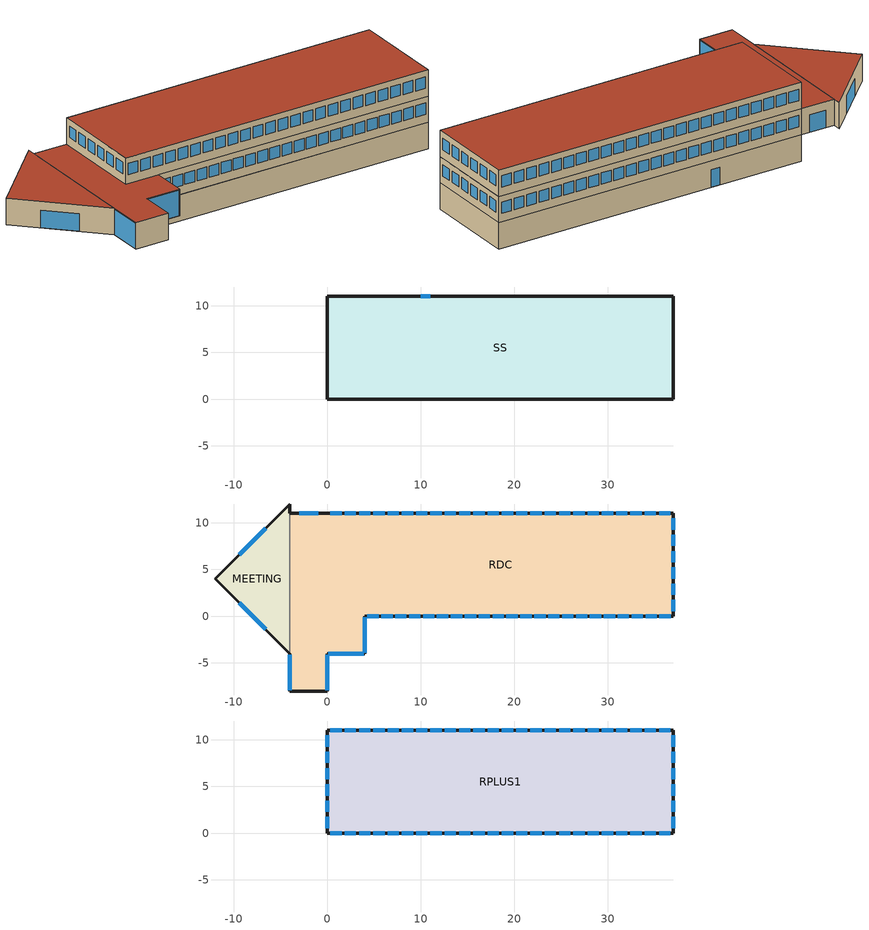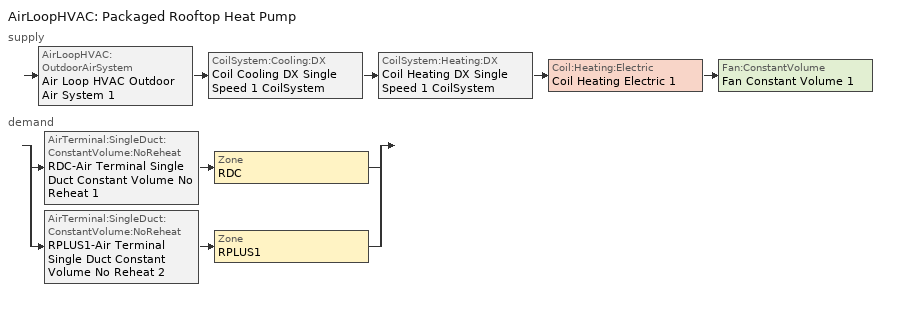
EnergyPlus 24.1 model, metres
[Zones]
SS
 floor ground (Generic Ground Slab): 37,11 37,0 0,0 0,11 z-3
 wall outside (wall_parpaing): 37,11 0,11 z-3:0
 wall ground (wall_parpaing): 0,11 0,0 37,0 37,11 z-3:0
 window (paroi murale simple vitrage): 11,11 10,11 z-3:-1
MEETING
 floor ground (Generic Ground Slab): -4,12 -4,-4 -12,4 z0
 wall outside (Wall_osb): -4,11 -4,12 -12,4 -4,-4 z0:3
 wall to RDC (Wall_osb): -4,-4 -4,11 z0:3
 window (paroi murale simple vitrage): -6.59,9.41 -9.41,6.59 / -9.41,1.41 -6.59,-1.41 z0:2
 roof outside (Generic Roof): -4,-4 -4,12 -12,4 z3
RDC
 floor to SS (Floor_Internal): 37,11 37,0 0,0 0,11 z0
 floor ground (Generic Ground Slab): 0,11 0,0 4,0 4,-4 0,-4 0,-8 -4,-8 -4,11 z0
 wall outside (Wall_osb): -4,-4 -4,-8 0,-8 0,-4 4,-4 4,0 37,0 37,11 0,11 -4,11 z0:3
 window (Fenetre_PVC_Double): 37,9.26 37,10.46 / 37,7.51 37,8.71 / 37,5.77 37,6.97 / 37,4.03 37,5.23 / 37,2.29 37,3.49 / 37,0.54 37,1.74 / 1.53,11 0.33,11 / 3.06,11 1.86,11 / 16.81,11 15.61,11 / 18.34,11 17.14,11 / 19.86,11 18.66,11 / 21.39,11 20.19,11 / 22.92,11 21.72,11 / 24.45,11 23.25,11 / 25.98,11 24.78,11 / 27.5,11 26.3,11 / 29.03,11 27.83,11 / 30.56,11 29.36,11 / 4.58,11 3.38,11 / 32.09,11 30.89,11 / 33.62,11 32.42,11 / 35.14,11 33.94,11 / 36.67,11 35.47,11 / 6.11,11 4.91,11 / 7.64,11 6.44,11 / 9.17,11 7.97,11 / 10.7,11 9.5,11 / 12.22,11 11.02,11 / 13.75,11 12.55,11 / 15.28,11 14.08,11 / 35.51,0 36.71,0 / 34.03,0 35.23,0 / 20.64,0 21.84,0 / 19.16,0 20.36,0 / 17.67,0 18.87,0 / 16.18,0 17.38,0 / 14.7,0 15.9,0 / 13.21,0 14.41,0 / 11.72,0 12.92,0 / 10.23,0 11.44,0 / 8.75,0 9.95,0 / 7.26,0 8.46,0 / 32.54,0 33.74,0 / 5.77,0 6.97,0 / 4.29,0 5.49,0 / 31.05,0 32.25,0 / 29.57,0 30.77,0 / 28.08,0 29.28,0 / 26.59,0 27.79,0 / 25.1,0 26.3,0 / 23.62,0 24.82,0 / 22.13,0 23.33,0 z1:2.3
 window (paroi murale simple vitrage): -1,11 -3,11 z0:2; -4,-4.1 -4,-7.9 / 0,-7.9 0,-4.1 / 0.1,-4 3.9,-4 / 4,-3.9 4,-0.1 z0:2.9
 roof outside (Generic Roof): 0,-8 0,-4 4,-4 4,0 0,0 0,11 -4,11 -4,-8 z3
RPLUS1
 floor to RDC (Floor_Internal): 37,11 37,0 0,0 0,11 z3
 wall outside (Wall_osb): 0,0 37,0 37,11 0,11 0,0 z3:6
 window (Fenetre_PVC_Double): 35.47,0 36.67,0 / 33.94,0 35.14,0 / 20.19,0 21.39,0 / 18.66,0 19.86,0 / 17.14,0 18.34,0 / 15.61,0 16.81,0 / 14.08,0 15.28,0 / 12.55,0 13.75,0 / 11.02,0 12.22,0 / 9.5,0 10.7,0 / 7.97,0 9.17,0 / 6.44,0 7.64,0 / 32.42,0 33.62,0 / 4.91,0 6.11,0 / 3.38,0 4.58,0 / 1.86,0 3.06,0 / 0.33,0 1.53,0 / 30.89,0 32.09,0 / 29.36,0 30.56,0 / 27.83,0 29.03,0 / 26.3,0 27.5,0 / 24.78,0 25.98,0 / 23.25,0 24.45,0 / 21.72,0 22.92,0 / 1.53,11 0.33,11 / 3.06,11 1.86,11 / 16.81,11 15.61,11 / 18.34,11 17.14,11 / 19.86,11 18.66,11 / 21.39,11 20.19,11 / 22.92,11 21.72,11 / 24.45,11 23.25,11 / 25.98,11 24.78,11 / 27.5,11 26.3,11 / 29.03,11 27.83,11 / 30.56,11 29.36,11 / 4.58,11 3.38,11 / 32.09,11 30.89,11 / 33.62,11 32.42,11 / 35.14,11 33.94,11 / 36.67,11 35.47,11 / 6.11,11 4.91,11 / 7.64,11 6.44,11 / 9.17,11 7.97,11 / 10.7,11 9.5,11 / 12.22,11 11.02,11 / 13.75,11 12.55,11 / 15.28,11 14.08,11 / 0,1.74 0,0.54 / 0,3.49 0,2.29 / 0,5.23 0,4.03 / 0,6.97 0,5.77 / 0,8.71 0,7.51 / 0,10.46 0,9.26 / 37,9.26 37,10.46 / 37,7.51 37,8.71 / 37,5.77 37,6.97 / 37,4.03 37,5.23 / 37,2.29 37,3.49 / 37,0.54 37,1.74 z4:5.3
 roof outside (Generic Roof): 37,0 37,11 0,11 0,0 z6
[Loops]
AirLoopHVAC 'Packaged Rooftop Heat Pump'
 supply: AirLoopHVAC:OutdoorAirSystem 'Air Loop HVAC Outdoor Air System 1' > CoilSystem:Cooling:DX 'Coil Cooling DX Single Speed 1 CoilSystem' > CoilSystem:Heating:DX 'Coil Heating DX Single Speed 1 CoilSystem' > Coil:Heating:Electric 'Coil Heating Electric 1' > Fan:ConstantVolume 'Fan Constant Volume 1'
 demand: split
  | AirTerminal:SingleDuct:ConstantVolume:NoReheat 'RDC-Air Terminal Single Duct Constant Volume No Reheat 1' > Zone 'RDC'
  | AirTerminal:SingleDuct:ConstantVolume:NoReheat 'RPLUS1-Air Terminal Single Duct Constant Volume No Reheat 2' > Zone 'RPLUS1'
[Building]
Building 1
[Site:Location]
Clermont-Ferrand.Auvergne.AP: Latitude {deg}=45.7869; Longitude {deg}=3.1495; Time Zone {hr}=1; Elevation {m}=326
[SizingPeriod:DesignDay]
Sizing Period Design Day 1: Month=1; Day of Month=1; Day Type=WinterDesignDay; Maximum Dry-Bulb Temperature {C}=-5; Daily Dry-Bulb Temperature Range {deltaC}=0; Dry-Bulb Temperature Range Modifier Type=DefaultMultipliers; Humidity Condition Type=WetBulb; Wetbulb or DewPoint at Maximum Dry-Bulb {C}=23; Barometric Pressure {Pa}=31000; Wind Speed {m/s}=0; Wind Direction {deg}=0; Rain Indicator=No; Snow Indicator=No; Daylight Saving Time Indicator=No; Solar Model Indicator=ASHRAEClearSky; Sky Clearness=0; Begin Environment Reset Mode=FullResetAtBeginEnvironment
[Material] Thermal Absorptance=0.9
Name | Roughness | Thickness {m} | Conductivity {W/m-K} | Density {kg/m3} | Specific Heat {J/kg-K} | Solar Absorptance | Visible Absorptance
AirCavity_5cm | MediumRough | 0.05 | 0.025 | 1.2 | 1005 | 0.7 | 0.7
AmianteCiment_20mm | Rough | 0.02 | 0.35 | 1600 | 900 | 0.7 | 0.7
Concrete_200mm | MediumRough | 0.2 | 1.75 | 2300 | 900 | 0.7 | 0.7
Generic 50mm Insulation | MediumRough | 0.05 | 0.03 | 43 | 1210 | 0.7 | 0.7
Generic Acoustic Tile | MediumSmooth | 0.02 | 0.06 | 368 | 590 | 0.2 | 0.2
Generic Ceiling Air Gap | Smooth | 0.1 | 0.556 | 1.28 | 1000 | 0.7 | 0.7
Generic HW Concrete | MediumRough | 0.2 | 1.95 | 2240 | 900 | 0.8 | 0.8
Generic LW Concrete | MediumRough | 0.1 | 0.53 | 1280 | 840 | 0.8 | 0.8
Generic Roof Membrane | MediumRough | 0.01 | 0.16 | 1120 | 1460 | 0.65 | 0.65
GlassWool_Old | Rough | 0.1 | 0.05 | 18 | 840 | 0.7 | 0.7
OSB_20mm | MediumRough | 0.02 | 0.13 | 600 | 1600 | 0.7 | 0.7
Parpaing_10cm | MediumRough | 0.1 | 0.72 | 800 | 840 | 0.7 | 0.7
Plaster_2cm | MediumRough | 0.02 | 0.7 | 900 | 1000 | 0.7 | 0.7
[WindowMaterial:Gas]
air_gap_16mm: Gas Type=Air; Thickness {m}=0.016
[WindowMaterial:Glazing] Optical Data Type=SpectralAverage; Solar Transmittance at Normal Incidence=0.75; Front Side Solar Reflectance at Normal Incidence=0.075; Back Side Solar Reflectance at Normal Incidence=0.075; Visible Transmittance at Normal Incidence=0.8; Front Side Visible Reflectance at Normal Incidence=0.075; Back Side Visible Reflectance at Normal Incidence=0.075; Infrared Transmittance at Normal Incidence=0; Front Side Infrared Hemispherical Emissivity=0.84; Back Side Infrared Hemispherical Emissivity=0.84; Conductivity {W/m-K}=1; Dirt Correction Factor for Solar and Visible Transmittance=1; Solar Diffusing=No
Name | Thickness {m}
clear_glass | 0.004
thick_glass_for_wall | 0.02
[Construction]
Fenetre_PVC_Double: clear_glass, air_gap_16mm, clear_glass
Floor_Internal: Concrete_200mm
Generic Ground Slab: Generic 50mm Insulation, Generic HW Concrete
Generic Roof: Generic Roof Membrane, Generic 50mm Insulation, Generic LW Concrete, Generic Ceiling Air Gap, Generic Acoustic Tile
paroi murale simple vitrage: thick_glass_for_wall
Wall_osb: OSB_20mm, GlassWool_Old, AmianteCiment_20mm
wall_parpaing: Plaster_2cm, Parpaing_10cm, AirCavity_5cm, Plaster_2cm
[Zone] Multiplier=1; Ceiling Height {m}=3; Part of Total Floor Area=Yes
Name | Volume {m3}
MEETING | 192
RDC | 1497
RPLUS1; SS | 1221
[Space]
Name | Zone
MEETING Space | MEETING
RDC Space | RDC
RPLUS1 Space | RPLUS1
SS Space | SS
[ZoneControl:Thermostat] Temperature Difference Between Cutout And Setpoint {deltaC}=0
Name | Zone or ZoneList | Control Type Schedule | Control 1
RDC Thermostat | RDC | RDC Thermostat Schedule | Thermostat Setpoint Dual Setpoint 1
RPLUS1 Thermostat | RPLUS1 | RPLUS1 Thermostat Schedule | Thermostat Setpoint Dual Setpoint 2
[ThermostatSetpoint:DualSetpoint] Heating Setpoint Temperature Schedule=heating schedule; Cooling Setpoint Temperature Schedule=cooling schedule
Thermostat Setpoint Dual Setpoint 1; Thermostat Setpoint Dual Setpoint 2
[AirTerminal:SingleDuct:ConstantVolume:NoReheat] Availability Schedule=Always On Discrete; Maximum Air Flow Rate {m3/s}=AutoSize
RDC-Air Terminal Single Duct Constant Volume No Reheat 1; RPLUS1-Air Terminal Single Duct Constant Volume No Reheat 2
[Zone equipment]
RDC: RDC-Air Terminal Single Duct Constant Volume No Reheat 1
RPLUS1: RPLUS1-Air Terminal Single Duct Constant Volume No Reheat 2
[Sizing:Zone] Zone Cooling Design Supply Air Temperature Input Method=SupplyAirTemperature; Zone Cooling Design Supply Air Temperature {C}=14; Zone Cooling Design Supply Air Temperature Difference {deltaC}=11.11; Zone Heating Design Supply Air Temperature Input Method=SupplyAirTemperature; Zone Heating Design Supply Air Temperature {C}=40; Zone Heating Design Supply Air Temperature Difference {deltaC}=11.11; Zone Cooling Design Supply Air Humidity Ratio {kgWater/kgDryAir}=0.0085; Zone Heating Design Supply Air Humidity Ratio {kgWater/kgDryAir}=0.008; Cooling Design Air Flow Method=DesignDay; Cooling Design Air Flow Rate {m3/s}=0; Cooling Minimum Air Flow per Zone Floor Area {m3/s-m2}=0.000762; Cooling Minimum Air Flow {m3/s}=0; Cooling Minimum Air Flow Fraction=0; Heating Design Air Flow Method=DesignDay; Heating Design Air Flow Rate {m3/s}=0; Heating Maximum Air Flow per Zone Floor Area {m3/s-m2}=0.002032; Heating Maximum Air Flow {m3/s}=0.141576; Heating Maximum Air Flow Fraction=0.3; Account for Dedicated Outdoor Air System=No; Zone Load Sizing Method=Sensible Load Only No Latent Load; Zone Latent Cooling Design Supply Air Humidity Ratio Input Method=HumidityRatioDifference; Zone Cooling Design Supply Air Humidity Ratio Difference {kgWater/kgDryAir}=0.005; Zone Latent Heating Design Supply Air Humidity Ratio Input Method=HumidityRatioDifference; Zone Humidification Design Supply Air Humidity Ratio Difference {kgWater/kgDryAir}=0.005
Name | Design Specification Outdoor Air Object
RDC | RDC Zero air DSOA
RPLUS1 | RPLUS1 Zero air DSOA
[Controller:MechanicalVentilation]
Controller Mechanical Ventilation 1: Availability Schedule=Always On Discrete; Demand Controlled Ventilation=No; System Outdoor Air Method=ZoneSum; Zone or ZoneList Name 1=RDC; Zone or ZoneList Name 2=RPLUS1
[DesignSpecification:OutdoorAir] Outdoor Air Method=Sum; Outdoor Air Flow per Person {m3/s-person}=0; Outdoor Air Flow per Zone Floor Area {m3/s-m2}=0; Outdoor Air Flow per Zone {m3/s}=0; Outdoor Air Flow Air Changes per Hour {1/hr}=0
RDC Zero air DSOA; RPLUS1 Zero air DSOA
[AirLoopHVAC]
Packaged Rooftop Heat Pump: Design Supply Air Flow Rate {m3/s}=AutoSize; Design Return Air Flow Fraction of Supply Air Flow=1
[Sizing:System]
Packaged Rooftop Heat Pump: Type of Load to Size On=Sensible; Design Outdoor Air Flow Rate {m3/s}=Autosize; Central Heating Maximum System Air Flow Ratio=1; Preheat Design Temperature {C}=7; Preheat Design Humidity Ratio {kgWater/kgDryAir}=0.008; Precool Design Temperature {C}=12.8; Precool Design Humidity Ratio {kgWater/kgDryAir}=0.008; Central Cooling Design Supply Air Temperature {C}=12.8; Central Heating Design Supply Air Temperature {C}=40; Type of Zone Sum to Use=NonCoincident; 100% Outdoor Air in Cooling=No; 100% Outdoor Air in Heating=No; Central Cooling Design Supply Air Humidity Ratio {kgWater/kgDryAir}=0.0085; Central Heating Design Supply Air Humidity Ratio {kgWater/kgDryAir}=0.008; Cooling Supply Air Flow Rate Method=DesignDay; Cooling Supply Air Flow Rate {m3/s}=0; Cooling Supply Air Flow Rate Per Floor Area {m3/s-m2}=0.00996765; Cooling Fraction of Autosized Cooling Supply Air Flow Rate=1; Cooling Supply Air Flow Rate Per Unit Cooling Capacity {m3/s-W}=3.94755e-05; Heating Supply Air Flow Rate Method=DesignDay; Heating Supply Air Flow Rate {m3/s}=0; Heating Supply Air Flow Rate Per Floor Area {m3/s-m2}=0.00996765; Heating Fraction of Autosized Heating Supply Air Flow Rate=1; Heating Fraction of Autosized Cooling Supply Air Flow Rate=1; Heating Supply Air Flow Rate Per Unit Heating Capacity {m3/s-W}=3.15882e-05; System Outdoor Air Method=ZoneSum; Zone Maximum Outdoor Air Fraction=1; Cooling Design Capacity Method=CoolingDesignCapacity; Cooling Design Capacity {W}=Autosize; Cooling Design Capacity Per Floor Area {W/m2}=234.7; Fraction of Autosized Cooling Design Capacity=1; Heating Design Capacity Method=HeatingDesignCapacity; Heating Design Capacity {W}=Autosize; Heating Design Capacity Per Floor Area {W/m2}=157; Fraction of Autosized Heating Design Capacity=1; Central Cooling Capacity Control Method=OnOff; Occupant Diversity=Autosize
[AvailabilityManager:Scheduled]
Name | Schedule
Packaged Rooftop Heat Pump Availability Manager | PAC on off
Air Loop HVAC Outdoor Air System 1 Availability Manager | Always On Discrete
[Controller:OutdoorAir]
Controller Outdoor Air 1: Minimum Outdoor Air Flow Rate {m3/s}=0; Maximum Outdoor Air Flow Rate {m3/s}=Autosize; Economizer Control Type=NoEconomizer; Economizer Control Action Type=ModulateFlow; Economizer Maximum Limit Dry-Bulb Temperature {C}=28; Economizer Maximum Limit Enthalpy {J/kg}=64000; Economizer Minimum Limit Dry-Bulb Temperature {C}=-100; Lockout Type=NoLockout; Minimum Limit Type=FixedMinimum; Mechanical Ventilation Controller=Controller Mechanical Ventilation 1; High Humidity Control=No; Control High Indoor Humidity Based on Outdoor Humidity Ratio=Yes; Heat Recovery Bypass Control Type=BypassWhenWithinEconomizerLimits; Economizer Operation Staging=InterlockedWithMechanicalCooling
[SetpointManager:MixedAir] Control Variable=Temperature
Node 10 OS Default SPM; Node 11 OS Default SPM; Node 12 OS Default SPM; Node 13 OS Default SPM
[CoilSystem:Cooling:DX]
Coil Cooling DX Single Speed 1 CoilSystem: Availability Schedule=Always On Discrete; Cooling Coil=Coil Cooling DX Single Speed 1
[Coil:Cooling:DX:SingleSpeed]
Coil Cooling DX Single Speed 1: Availability Schedule=Always On Discrete; Gross Rated Total Cooling Capacity {W}=Autosize; Gross Rated Sensible Heat Ratio=Autosize; Gross Rated Cooling COP {W/W}=3; Rated Air Flow Rate {m3/s}=Autosize; Rated Evaporator Fan Power Per Volume Flow Rate 2017 {W/(m3/s)}=773.3; Rated Evaporator Fan Power Per Volume Flow Rate 2023 {W/(m3/s)}=934.4; Total Cooling Capacity Function of Temperature Curve=Curve Biquadratic 1; Total Cooling Capacity Function of Flow Fraction Curve=Curve Quadratic 1; Energy Input Ratio Function of Temperature Curve=Curve Biquadratic 2; Energy Input Ratio Function of Flow Fraction Curve=Curve Quadratic 2; Part Load Fraction Correlation Curve=Curve Quadratic 3; Minimum Outdoor Dry-Bulb Temperature for Compressor Operation {C}=-25; Nominal Time for Condensate Removal to Begin {s}=0; Ratio of Initial Moisture Evaporation Rate and Steady State Latent Capacity=0; Maximum Cycling Rate {cycles/hr}=0; Latent Capacity Time Constant {s}=0; Condenser Type=AirCooled; Evaporative Condenser Effectiveness=0.9; Evaporative Condenser Air Flow Rate {m3/s}=Autosize; Evaporative Condenser Pump Rated Power Consumption {W}=Autosize; Crankcase Heater Capacity {W}=0; Maximum Outdoor Dry-Bulb Temperature for Crankcase Heater Operation {C}=10; Basin Heater Capacity {W/K}=0; Basin Heater Setpoint Temperature {C}=2
[CoilSystem:Heating:DX]
Coil Heating DX Single Speed 1 CoilSystem: Availability Schedule=Always On Discrete; Heating Coil=Coil Heating DX Single Speed 1
[Coil:Heating:DX:SingleSpeed]
Coil Heating DX Single Speed 1: Availability Schedule=Always On Discrete; Gross Rated Heating Capacity {W}=Autosize; Gross Rated Heating COP {W/W}=5; Rated Air Flow Rate {m3/s}=Autosize; Rated Supply Fan Power Per Volume Flow Rate 2017 {W/(m3/s)}=773.3; Rated Supply Fan Power Per Volume Flow Rate 2023 {W/(m3/s)}=934.4; Heating Capacity Function of Temperature Curve=Curve Cubic 1; Heating Capacity Function of Flow Fraction Curve=Curve Cubic 2; Energy Input Ratio Function of Temperature Curve=Curve Cubic 3; Energy Input Ratio Function of Flow Fraction Curve=Curve Quadratic 4; Part Load Fraction Correlation Curve=Curve Quadratic 5; Minimum Outdoor Dry-Bulb Temperature for Compressor Operation {C}=-8; Maximum Outdoor Dry-Bulb Temperature for Defrost Operation {C}=5; Crankcase Heater Capacity {W}=0; Maximum Outdoor Dry-Bulb Temperature for Crankcase Heater Operation {C}=10; Defrost Strategy=Resistive; Defrost Control=Timed; Defrost Time Period Fraction=0.166667; Resistive Defrost Heater Capacity {W}=2000
[Coil:Heating:Electric]
Coil Heating Electric 1: Availability Schedule=Always On Discrete; Efficiency=1; Nominal Capacity {W}=Autosize
[Fan:ConstantVolume]
Fan Constant Volume 1: Availability Schedule=PAC on off; Fan Total Efficiency=0.7; Pressure Rise {Pa}=500; Maximum Flow Rate {m3/s}=AutoSize; Motor Efficiency=0.9; Motor In Airstream Fraction=1
[SetpointManager:SingleZone:Reheat]
Setpoint Manager Single Zone Reheat 1: Control Variable=Temperature; Minimum Supply Air Temperature {C}=-99; Maximum Supply Air Temperature {C}=99; Control Zone=RDC
[Schedule:Compact]
RDC Thermostat Schedule; RPLUS1 Thermostat Schedule: Through: 12/31, For: AllDays, Until: 24:00, 4
[Schedule:Day:Interval]
off day (weekend) 1: No, 24:00, 5
heating day 1; heating day 3; heating day 4; heating day 2; heating day 5; heating day 6: No, 07:00, 5, 17:00, 20, 24:00, 5
Schedule Day 2; semaine classique: No, 07:00, 0, 17:00, 1, 24:00, 0
weekend: No, 24:00, 0
[Schedule:Week:Daily]
heating schedule Week Rule - Jan1-Dec31: off day (weekend) 1, heating day 1, heating day 1, heating day 1, heating day 1, heating day 1, off day (weekend) 1, heating day 2, heating day 3, heating day 4, heating day 5, heating day 6
PAC on off Week Rule - Jan1-Dec31: weekend, semaine classique, semaine classique, semaine classique, semaine classique, semaine classique, weekend, Schedule Day 2, Schedule Day 2, Schedule Day 2, Schedule Day 2, Schedule Day 2
[Schedule:Year]
heating schedule: heating schedule Week Rule - Jan1-Dec31, 1, 1, 12, 31
PAC on off: PAC on off Week Rule - Jan1-Dec31, 1, 1, 12, 31
[Schedule:Constant]
Name | Hourly Value
cooling schedule | 25
Always On Discrete | 1
[Curve:Biquadratic] Minimum Value of x {BasedOnField A2}=17; Maximum Value of x {BasedOnField A2}=22; Minimum Value of y {BasedOnField A3}=13; Maximum Value of y {BasedOnField A3}=46
Name | Coefficient1 Constant | Coefficient2 x | Coefficient3 x**2 | Coefficient4 y | Coefficient5 y**2 | Coefficient6 x*y
Curve Biquadratic 1 | 0.942588 | 0.00954335 | 0.00068377 | -0.0110427 | 5.249e-06 | -9.72e-06
Curve Biquadratic 2 | 0.342414 | 0.034885 | -0.0006237 | 0.00497722 | 0.000437951 | -0.000728028
[Curve:Quadratic]
Name | Coefficient1 Constant | Coefficient2 x | Coefficient3 x**2 | Minimum Value of x {BasedOnField A2} | Maximum Value of x {BasedOnField A2}
Curve Quadratic 1 | 0.8 | 0.2 | 0 | 0.5 | 1.5
Curve Quadratic 2 | 1.1552 | -0.1808 | 0.0256 | 0.5 | 1.5
Curve Quadratic 3 | 0.85 | 0.15 | 0 | 0 | 1
Curve Quadratic 4 | 1.3824 | -0.4336 | 0.0512 | 0 | 1
Curve Quadratic 5 | 0.75 | 0.25 | 0 | 0 | 1
[Curve:Cubic]
Name | Coefficient1 Constant | Coefficient2 x | Coefficient3 x**2 | Coefficient4 x**3 | Minimum Value of x {BasedOnField A2} | Maximum Value of x {BasedOnField A2}
Curve Cubic 1 | 0.758746 | 0.027626 | 0.000148716 | 3.4992e-06 | -20 | 20
Curve Cubic 2 | 0.84 | 0.16 | 0 | 0 | 0.5 | 1.5
Curve Cubic 3 | 1.19248 | -0.0300438 | 0.00103745 | -2.3328e-05 | -20 | 20
